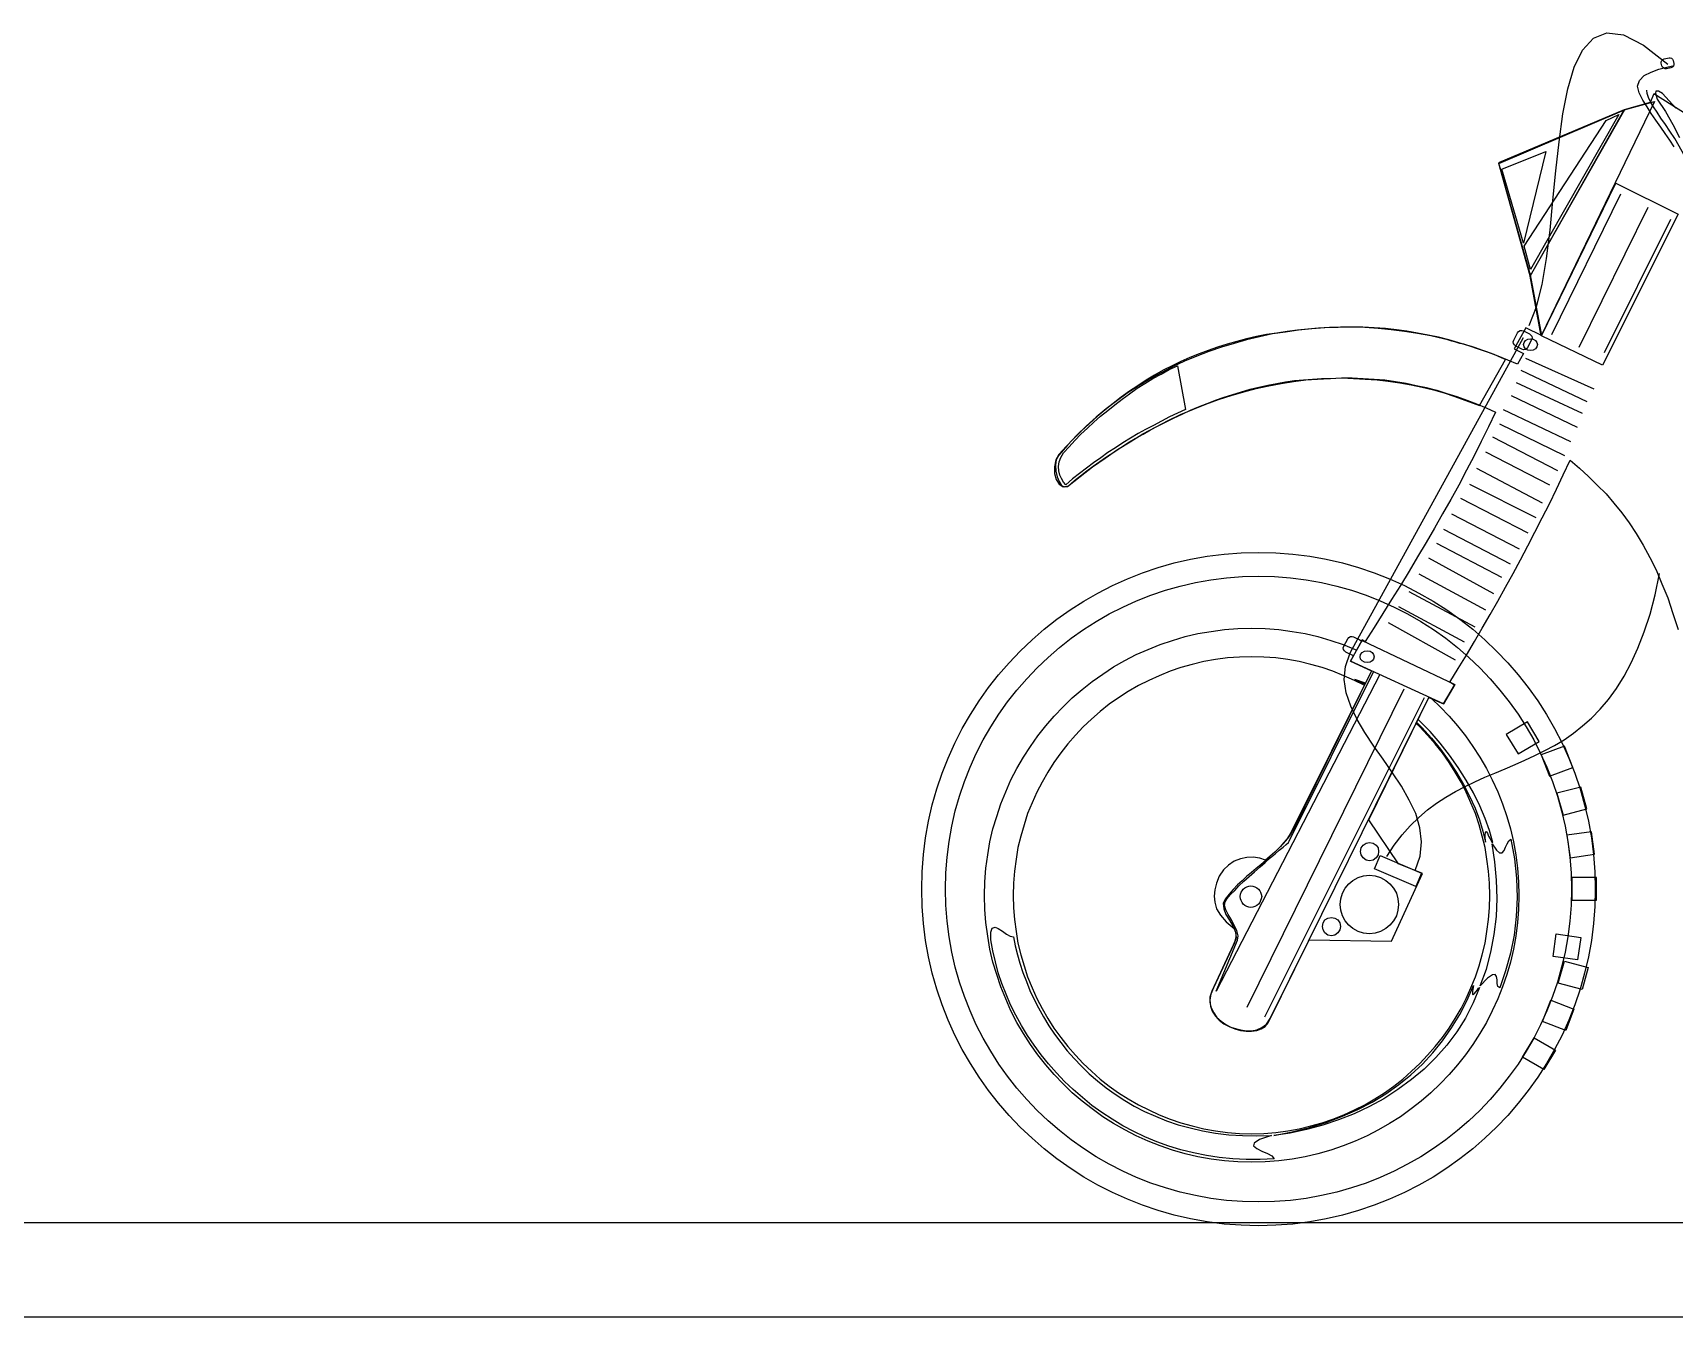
# Model space of a CAD drawing. Extents: x 500 to 638, y 181 to 267.
# Drawn here: x 606.152 to 607.885, y 209.438 to 210.794 of the extents above; entities that cross this region are included whole.
import ezdxf

# ---------------------------------------------------------------- set-up
doc = ezdxf.new("R2010")
doc.units = 0
doc.header["$LTSCALE"] = 7
doc.layers.get('0').update_dxf_attribs({"linetype": 'CONTINUOUS'})
doc.layers.add('ACESSÓRIO', color=2, linetype='CONTINUOUS')
doc.layers.add('ALVENARIA', color=7, linetype='CONTINUOUS')

# ---------------------------------------------------------------- blocks, each defined once
blk = doc.blocks.new('AEMoto')
at = {"linetype": 'Continuous'}
for points in [[(10.2858, 3.9294), (10.2936, 3.9491), (10.2997, 3.9728), (10.3042, 4.0003), (10.3079, 4.0302), (10.3109, 4.0615), (10.314, 4.093), (10.3174, 4.1236), (10.3215, 4.1531), (10.3266, 4.1796), (10.3333, 4.2023), (10.3422, 4.2203), (10.3537, 4.2329), (10.368, 4.2387), (10.3853, 4.2366), (10.4067, 4.2258), (10.4321, 4.2054)], [(10.4406, 4.1592), (10.4267, 4.1745), (10.4223, 4.1772), (10.4196, 4.1772), (10.4192, 4.1748), (10.4209, 4.1687), (10.4298, 4.1555), (10.4376, 4.1419), (10.4447, 4.128)], [(10.4389, 4.1181), (10.4342, 4.1253), (10.4294, 4.1324), (10.4247, 4.1392), (10.4196, 4.1463), (10.4148, 4.1534), (10.4104, 4.1606), (10.406, 4.1677), (10.4019, 4.1752), (10.4002, 4.1823), (10.4023, 4.1884), (10.4073, 4.1935), (10.4145, 4.1972), (10.4226, 4.2003), (10.4311, 4.2023), (10.4389, 4.204)], [(10.4284, 4.2112), (10.4335, 4.2122), (10.4349, 4.2122), (10.4362, 4.2118), (10.4372, 4.2108), (10.4379, 4.2095), (10.4386, 4.2064), (10.4386, 4.2047), (10.4383, 4.2034), (10.4372, 4.2023), (10.4355, 4.2017), (10.4308, 4.2006), (10.4294, 4.2006), (10.4281, 4.2013), (10.4267, 4.2023), (10.426, 4.2037), (10.4253, 4.2067), (10.4253, 4.2081), (10.426, 4.2095), (10.427, 4.2105), (10.4284, 4.2112)], [(10.4651, 4.0591), (10.4634, 4.0703), (10.4607, 4.0808), (10.4576, 4.091), (10.4535, 4.1008), (10.4491, 4.11), (10.4444, 4.1188), (10.4396, 4.127), (10.4345, 4.1348), (10.4298, 4.1419), (10.425, 4.1487), (10.4209, 4.1548), (10.4172, 4.1606), (10.4138, 4.1657), (10.4118, 4.1704), (10.4104, 4.1745), (10.4101, 4.1782)], [(10.4135, 4.165), (10.386, 4.1572), (10.2536, 4.1012), (10.2868, 3.983), (10.2987, 3.9189), (10.2824, 3.927), (10.2699, 3.9049), (10.2797, 3.8999), (10.2736, 3.8886), (10.2634, 3.8931), (10.2532, 3.8971), (10.243, 3.9009), (10.2325, 3.9046), (10.2223, 3.908), (10.2115, 3.9114), (10.2009, 3.9144), (10.1901, 3.9172), (10.1792, 3.9195), (10.168, 3.9216), (10.1568, 3.9236), (10.1456, 3.925), (10.1341, 3.9263), (10.1222, 3.927), (10.1103, 3.9277), (10.0984, 3.9277), (10.0865, 3.9277), (10.075, 3.9274), (10.0635, 3.9267), (10.0523, 3.9257), (10.0411, 3.9246), (10.0302, 3.9233), (10.0193, 3.9216), (10.0085, 3.9199), (9.9979, 3.9178), (9.9874, 3.9155), (9.9772, 3.9128), (9.967, 3.9097), (9.9569, 3.9066), (9.947, 3.9033), (9.9375, 3.8995), (9.9277, 3.8958), (9.9182, 3.8914), (9.909, 3.887), (9.8995, 3.8822), (9.8903, 3.8771), (9.8815, 3.8717), (9.8727, 3.8659), (9.8638, 3.8601), (9.855, 3.8537), (9.8465, 3.8472), (9.838, 3.8404), (9.8296, 3.8333), (9.8214, 3.8258), (9.8133, 3.8184), (9.8051, 3.8102), (9.797, 3.8017), (9.7892, 3.7933), (9.7861, 3.7875), (9.7847, 3.7804), (9.7847, 3.7732), (9.7864, 3.7668), (9.7895, 3.762), (9.7939, 3.7593), (9.7993, 3.7603), (9.8058, 3.7658), (9.8122, 3.7709), (9.8187, 3.7759), (9.8255, 3.781), (9.8326, 3.7858), (9.8397, 3.7909), (9.8472, 3.7956), (9.8547, 3.8007), (9.8621, 3.8055), (9.8699, 3.8102), (9.8781, 3.8146), (9.8859, 3.8194), (9.8941, 3.8235), (9.9025, 3.8279), (9.911, 3.832), (9.9195, 3.836), (9.9283, 3.8401), (9.9368, 3.8438), (9.9457, 3.8472), (9.9548, 3.8506), (9.9637, 3.8537), (9.9728, 3.8567), (9.982, 3.8595), (9.9912, 3.8622), (10.0003, 3.8645), (10.0098, 3.8666), (10.0193, 3.8683), (10.0285, 3.87), (10.038, 3.8713), (10.0475, 3.8723), (10.057, 3.873), (10.0665, 3.8737), (10.076, 3.8737), (10.0876, 3.8741), (10.0991, 3.8741), (10.1106, 3.8737), (10.1222, 3.873), (10.1334, 3.872), (10.1446, 3.8703), (10.1558, 3.8686), (10.1667, 3.8662), (10.1775, 3.8639), (10.1884, 3.8612), (10.1989, 3.8578), (10.2094, 3.8544), (10.22, 3.8506), (10.2301, 3.8469), (10.2403, 3.8425), (10.2502, 3.8381), (10.243, 3.8224), (10.2352, 3.8072), (10.2278, 3.7919), (10.2196, 3.7766), (10.2115, 3.761), (10.203, 3.7457), (10.1945, 3.7308), (10.186, 3.7155), (10.1772, 3.7002), (10.168, 3.6853), (10.1592, 3.67), (10.15, 3.6551), (10.1405, 3.6401), (10.1314, 3.6252), (10.1222, 3.6106), (10.1127, 3.5957), (10.1096, 3.5974), (10.0971, 3.575), (10.1195, 3.5648), (10.0349, 3.395), (10.0326, 3.391), (10.0299, 3.3869), (10.0264, 3.3832), (10.0234, 3.3794), (10.0197, 3.3757), (10.0156, 3.372), (10.0119, 3.3686), (10.0074, 3.3648), (10.0013, 3.3669), (9.9945, 3.3679), (9.9878, 3.3675), (9.981, 3.3662), (9.9745, 3.3638), (9.9684, 3.3597), (9.963, 3.3546), (9.9586, 3.3479), (9.9558, 3.3407), (9.9538, 3.3336), (9.9531, 3.3268), (9.9538, 3.3204), (9.9558, 3.3136), (9.9599, 3.3068), (9.966, 3.2996), (9.9742, 3.2925), (9.9762, 3.2878), (9.9762, 3.2833), (9.9749, 3.2793), (9.9732, 3.2749), (9.9507, 3.2263), (9.9487, 3.2202), (9.9487, 3.2144), (9.9501, 3.2087), (9.9528, 3.2036), (9.9562, 3.1988), (9.9606, 3.1947), (9.9657, 3.1914), (9.9708, 3.1886), (9.9759, 3.1869), (9.9813, 3.1856), (9.9871, 3.1846), (9.9928, 3.1846), (9.9983, 3.1856), (10.0037, 3.188), (10.0085, 3.1917), (10.0122, 3.1975), (10.0536, 3.2806), (10.1405, 3.2793), (10.1731, 3.3509), (10.148, 3.3608), (10.1164, 3.4073), (10.1799, 3.5366), (10.1955, 3.5298), (10.2071, 3.5498), (10.202, 3.5529), (10.2108, 3.5672), (10.2196, 3.5814), (10.2281, 3.5957), (10.2363, 3.6099), (10.2447, 3.6242), (10.2529, 3.6385), (10.261, 3.6531), (10.2688, 3.6676), (10.2767, 3.6819), (10.2845, 3.6968), (10.2919, 3.7114), (10.2997, 3.7264), (10.3072, 3.7413), (10.3147, 3.7566), (10.3218, 3.7719), (10.3293, 3.7872), (10.3391, 3.7787), (10.3486, 3.7702), (10.3578, 3.761), (10.367, 3.7518), (10.3754, 3.742), (10.3836, 3.7318), (10.3914, 3.721), (10.3989, 3.7097), (10.4063, 3.6975), (10.4131, 3.6846), (10.4199, 3.6714), (10.426, 3.6568), (10.4321, 3.6418), (10.4376, 3.6255), (10.443, 3.6086)], [(10.5136, 4.1137), (10.4175, 4.1742), (10.4135, 4.165)], [(10.2984, 3.9185), (10.2868, 3.9817), (10.3863, 4.1572), (10.4182, 4.166), (10.2984, 3.9185)], [(10.3866, 4.1575), (10.2868, 3.982), (10.2539, 4.1008), (10.3866, 4.1575)], [(10.2807, 4.0132), (10.3673, 4.146), (10.3805, 4.1524), (10.2872, 3.9888), (10.2807, 4.0132)], [(10.257, 4.0947), (10.3035, 4.1134), (10.2797, 4.0166), (10.257, 4.0947)], [(10.2987, 3.9185), (10.3775, 4.0798), (10.4433, 4.0472), (10.3632, 3.8876), (10.2987, 3.9185)], [(10.3099, 3.9202), (10.3826, 4.0686)], [(10.3388, 3.9066), (10.4114, 4.0547)], [(10.3653, 3.9012), (10.4355, 4.0418)], [(10.2074, 3.8547), (10.2335, 3.8449), (10.2607, 3.8937), (10.2566, 3.8954), (10.2529, 3.8971), (10.2488, 3.8988), (10.2451, 3.9002), (10.241, 3.9019), (10.2369, 3.9033), (10.2329, 3.9046), (10.2291, 3.906), (10.225, 3.9073), (10.221, 3.9083), (10.2169, 3.9097), (10.2125, 3.9107), (10.2084, 3.9121), (10.2043, 3.9131), (10.1999, 3.9144), (10.1955, 3.9155), (10.1819, 3.9185), (10.168, 3.9212), (10.1541, 3.9233), (10.1402, 3.925), (10.1263, 3.9263), (10.1123, 3.9274), (10.0981, 3.9277), (10.0842, 3.9274), (10.0702, 3.927), (10.0563, 3.926), (10.0424, 3.9246), (10.0285, 3.9226), (10.0149, 3.9206), (10.001, 3.9175), (9.9874, 3.9144), (9.9742, 3.9107), (9.9609, 3.9066), (9.9477, 3.9022), (9.9348, 3.8971), (9.9219, 3.8917), (9.9093, 3.8859), (9.8971, 3.8795), (9.8849, 3.873), (9.873, 3.8656), (9.8615, 3.8581), (9.8503, 3.8499), (9.8391, 3.8415), (9.8285, 3.8326), (9.818, 3.8231), (9.8082, 3.8136), (9.7983, 3.8031), (9.7892, 3.7926), (9.7864, 3.7878), (9.7858, 3.782), (9.7861, 3.7756), (9.7875, 3.7698), (9.7895, 3.7647), (9.7922, 3.7607), (9.7953, 3.759), (9.7983, 3.7596), (9.8116, 3.7702), (9.8248, 3.7804), (9.838, 3.7895), (9.8513, 3.7987), (9.8645, 3.8068), (9.8778, 3.815), (9.8913, 3.8221), (9.9046, 3.8292), (9.9178, 3.8354), (9.9314, 3.8411), (9.9446, 3.8466), (9.9579, 3.8513), (9.9711, 3.8557), (9.9844, 3.8595), (9.9976, 3.8629), (10.0108, 3.8659), (10.0241, 3.8683), (10.037, 3.8703), (10.0499, 3.872), (10.0624, 3.873), (10.0753, 3.8737), (10.0879, 3.8741), (10.1005, 3.8737), (10.1127, 3.873), (10.1252, 3.872), (10.1371, 3.8707), (10.1493, 3.869), (10.1612, 3.8669), (10.1728, 3.8645), (10.1847, 3.8615), (10.1962, 3.8584), (10.2074, 3.8547)], [(10.1656, 3.354), (10.1707, 3.3692), (10.1721, 3.3842), (10.1704, 3.3991), (10.166, 3.4141), (10.1592, 3.4283), (10.151, 3.4429), (10.1415, 3.4572), (10.1317, 3.4714), (10.1219, 3.4853), (10.1123, 3.4996), (10.1042, 3.5135), (10.0974, 3.5274), (10.0926, 3.5414), (10.0906, 3.5556), (10.092, 3.5695), (10.0967, 3.5838), (10.2797, 3.9168)], [(10.2797, 3.924), (10.2862, 3.9206), (10.2875, 3.9195), (10.2885, 3.9182), (10.2889, 3.9161), (10.2882, 3.9144), (10.2841, 3.9063), (10.2831, 3.9049), (10.2818, 3.9043), (10.2797, 3.9039), (10.278, 3.9046), (10.2716, 3.9077), (10.2702, 3.909), (10.2692, 3.9104), (10.2688, 3.9124), (10.2695, 3.9141), (10.2736, 3.9219), (10.2746, 3.9233), (10.2763, 3.9243), (10.278, 3.9243), (10.2797, 3.924)], [(10.2872, 3.9155), (10.2902, 3.9151), (10.2926, 3.9138), (10.294, 3.9117), (10.2946, 3.9094), (10.294, 3.907), (10.2926, 3.9049), (10.2902, 3.9036), (10.2872, 3.9033), (10.2845, 3.9036), (10.2821, 3.9049), (10.2804, 3.907), (10.2797, 3.9094), (10.2804, 3.9117), (10.2821, 3.9138), (10.2845, 3.9151), (10.2872, 3.9155)], [(9.7942, 3.795), (9.8, 3.8014), (9.8061, 3.8082), (9.8126, 3.8146), (9.8194, 3.8211), (9.8262, 3.8275), (9.8333, 3.8337), (9.8408, 3.8398), (9.8482, 3.8459), (9.856, 3.8516), (9.8638, 3.8574), (9.872, 3.8632), (9.8801, 3.8683), (9.8886, 3.8734), (9.8971, 3.8781), (9.9056, 3.8829), (9.9144, 3.887), (9.9229, 3.8408), (9.9144, 3.8371), (9.9059, 3.833), (9.8975, 3.8286), (9.8893, 3.8241), (9.8808, 3.8197), (9.873, 3.8153), (9.8649, 3.8106), (9.8567, 3.8055), (9.8489, 3.8004), (9.8411, 3.7953), (9.8336, 3.7899), (9.8258, 3.7844), (9.8183, 3.779), (9.8112, 3.7732), (9.8037, 3.7675), (9.7966, 3.7613), (9.7942, 3.7641), (9.7919, 3.7678), (9.7902, 3.7715), (9.7892, 3.7759), (9.7888, 3.7807), (9.7895, 3.7855), (9.7912, 3.7902), (9.7942, 3.795)], [(10.277, 3.8822), (10.3466, 3.8493)], [(10.2821, 3.8951), (10.3541, 3.8625)], [(10.2722, 3.8693), (10.3418, 3.8371)], [(10.2668, 3.8557), (10.3364, 3.8221)], [(10.2583, 3.8408), (10.3296, 3.8072)], [(10.2546, 3.8258), (10.3232, 3.7922)], [(10.2397, 3.796), (10.3072, 3.7613)], [(10.2471, 3.8119), (10.3157, 3.7763)], [(10.2301, 3.779), (10.2994, 3.7423)], [(10.2227, 3.762), (10.2929, 3.7267)], [(10.2135, 3.7471), (10.2845, 3.7104)], [(10.204, 3.7305), (10.2753, 3.6938)], [(10.1955, 3.7145), (10.2658, 3.6778)], [(10.1881, 3.6996), (10.2566, 3.6636)], [(10.1796, 3.6843), (10.2481, 3.6466)], [(10.1354, 3.3686), (10.1432, 3.3808), (10.1517, 3.3916), (10.1602, 3.4011), (10.1694, 3.41), (10.1785, 3.4181), (10.1881, 3.4249), (10.1979, 3.4314), (10.2081, 3.4375), (10.2183, 3.4426), (10.2284, 3.4477), (10.239, 3.4524), (10.2495, 3.4568), (10.2604, 3.4612), (10.2709, 3.466), (10.2814, 3.4704), (10.2919, 3.4755), (10.3025, 3.4806), (10.3126, 3.486), (10.3228, 3.4921), (10.3327, 3.4989), (10.3422, 3.5067), (10.3517, 3.5149), (10.3608, 3.5244), (10.3697, 3.5346), (10.3782, 3.5461), (10.386, 3.559), (10.3934, 3.5733), (10.4006, 3.5886), (10.4073, 3.6059), (10.4135, 3.6245), (10.4189, 3.6452), (10.4236, 3.6676)], [(10.1694, 3.6673), (10.2397, 3.6293)], [(10.1588, 3.6486), (10.2284, 3.6113)], [(10.1477, 3.6327), (10.2172, 3.5953)], [(10.183, 3.5352), (10.1918, 3.5268), (10.2013, 3.5169), (10.2101, 3.5067), (10.2186, 3.4962), (10.2264, 3.485), (10.2339, 3.4735), (10.2407, 3.4616), (10.2468, 3.4497), (10.2526, 3.4371), (10.2576, 3.4242), (10.2621, 3.411), (10.2661, 3.3978), (10.2692, 3.3842), (10.2716, 3.3703), (10.2736, 3.3563), (10.2746, 3.3421), (10.275, 3.3275), (10.2746, 3.3129), (10.2736, 3.299), (10.2716, 3.2847), (10.2692, 3.2708), (10.2661, 3.2572), (10.2621, 3.244), (10.2576, 3.2311), (10.2526, 3.2182), (10.2468, 3.2056), (10.2407, 3.1934), (10.2339, 3.1819), (10.2264, 3.1703), (10.2186, 3.1591), (10.2101, 3.1486), (10.2013, 3.1384), (10.1918, 3.1286), (10.1819, 3.1191), (10.1718, 3.1102), (10.1612, 3.1021), (10.15, 3.0939), (10.1385, 3.0868), (10.1266, 3.08), (10.1147, 3.0736), (10.1022, 3.0681), (10.0893, 3.063), (10.0764, 3.0586), (10.0628, 3.0546), (10.0492, 3.0515), (10.0356, 3.0491), (10.0214, 3.0471), (10.0071, 3.0461), (9.9928, 3.0457), (9.9782, 3.0461), (9.9643, 3.0471), (9.9501, 3.0491), (9.9361, 3.0515), (9.9226, 3.0546), (9.9093, 3.0586), (9.8961, 3.063), (9.8835, 3.0681), (9.871, 3.0736), (9.8588, 3.08), (9.8469, 3.0868), (9.8357, 3.0939), (9.8245, 3.1021), (9.8139, 3.1102), (9.8034, 3.1191), (9.7939, 3.1286), (9.7844, 3.1384), (9.7756, 3.1486), (9.7671, 3.1591), (9.7593, 3.1703), (9.7518, 3.1819), (9.745, 3.1934), (9.7386, 3.2056), (9.7331, 3.2182), (9.728, 3.2311), (9.7236, 3.244), (9.7196, 3.2572), (9.7165, 3.2708), (9.7141, 3.2847), (9.7121, 3.299), (9.7111, 3.3129), (9.7107, 3.3275), (9.7111, 3.3421), (9.7121, 3.3563), (9.7141, 3.3703), (9.7165, 3.3842), (9.7196, 3.3978), (9.7236, 3.411), (9.728, 3.4242), (9.7331, 3.4371), (9.7386, 3.4497), (9.745, 3.4616), (9.7518, 3.4735), (9.7593, 3.485), (9.7671, 3.4962), (9.7756, 3.5067), (9.7844, 3.5169), (9.7939, 3.5268), (9.8034, 3.5363), (9.8139, 3.5451), (9.8245, 3.5536), (9.8357, 3.5614), (9.8469, 3.5689), (9.8588, 3.5756), (9.871, 3.5821), (9.8835, 3.5875), (9.8961, 3.5926), (9.9093, 3.597), (9.9226, 3.6011), (9.9361, 3.6042), (9.9501, 3.6065), (9.9643, 3.6086), (9.9782, 3.6096), (9.9928, 3.6099), (10.0071, 3.6096), (10.0214, 3.6086), (10.0356, 3.6065), (10.0492, 3.6042), (10.0628, 3.6011), (10.0764, 3.597), (10.0893, 3.5926), (10.1022, 3.5875), (10.1039, 3.5869), (10.1039, 3.5872)], [(10.1371, 3.6157), (10.2077, 3.5763)], [(10.1005, 3.5807), (10.0988, 3.5814), (10.0923, 3.5845), (10.091, 3.5858), (10.0899, 3.5872), (10.0896, 3.5892), (10.0903, 3.5909), (10.0943, 3.5987), (10.0954, 3.6001), (10.0971, 3.6011), (10.0988, 3.6011), (10.1005, 3.6008), (10.1069, 3.5974), (10.1083, 3.5964), (10.1089, 3.5953), (10.1089, 3.5957)], [(10.1096, 3.597), (10.2074, 3.5502), (10.1955, 3.5298), (10.0971, 3.575), (10.1096, 3.597)], [(10.1117, 3.5495), (10.1015, 3.5546), (10.0903, 3.5597), (10.0787, 3.5644), (10.0672, 3.5682), (10.0553, 3.5716), (10.0431, 3.5746), (10.0309, 3.5767), (10.0183, 3.5784), (10.0057, 3.5794), (9.9928, 3.5797), (9.9799, 3.5794), (9.9674, 3.5784), (9.9548, 3.5767), (9.9423, 3.5746), (9.93, 3.5716), (9.9182, 3.5682), (9.9066, 3.5644), (9.8951, 3.5597), (9.8842, 3.5546), (9.8734, 3.5492), (9.8625, 3.5431), (9.8523, 3.5363), (9.8425, 3.5295), (9.833, 3.522), (9.8238, 3.5139), (9.815, 3.5057), (9.8068, 3.4969), (9.7987, 3.4877), (9.7912, 3.4782), (9.7841, 3.468), (9.7776, 3.4578), (9.7715, 3.4473), (9.7661, 3.4365), (9.761, 3.4253), (9.7562, 3.4141), (9.7525, 3.4022), (9.7491, 3.3903), (9.746, 3.3781), (9.744, 3.3658), (9.7423, 3.3533), (9.7413, 3.3404), (9.741, 3.3275), (9.7413, 3.3146), (9.7423, 3.302), (9.744, 3.2895), (9.746, 3.2772), (9.7491, 3.265), (9.7525, 3.2531), (9.7562, 3.2416), (9.761, 3.2301), (9.7661, 3.2188), (9.7715, 3.208), (9.7776, 3.1975), (9.7841, 3.1873), (9.7912, 3.1774), (9.7987, 3.1679), (9.8068, 3.1588), (9.815, 3.1499), (9.8238, 3.1418), (9.833, 3.1336), (9.8425, 3.1262), (9.8523, 3.1191), (9.8625, 3.1126), (9.8734, 3.1065), (9.8842, 3.1011), (9.8951, 3.096), (9.9066, 3.0912), (9.9182, 3.0875), (9.93, 3.0841), (9.9423, 3.081), (9.9548, 3.079), (9.9674, 3.0773), (9.9799, 3.0763), (9.9928, 3.0759), (10.0057, 3.0763), (10.0183, 3.0773), (10.0309, 3.079), (10.0431, 3.081), (10.0553, 3.0841), (10.0672, 3.0875), (10.0787, 3.0912), (10.0903, 3.096), (10.1015, 3.1011), (10.1123, 3.1065), (10.1229, 3.1126), (10.1331, 3.1191), (10.1429, 3.1262), (10.1524, 3.1336), (10.1616, 3.1418), (10.1704, 3.1499), (10.1785, 3.1588), (10.1867, 3.1679), (10.1942, 3.1774), (10.2013, 3.1873), (10.2077, 3.1975), (10.2139, 3.208), (10.2193, 3.2188), (10.2244, 3.2301), (10.2291, 3.2416), (10.2329, 3.2531), (10.2363, 3.265), (10.2393, 3.2772), (10.2413, 3.2895), (10.243, 3.302), (10.2441, 3.3146), (10.2444, 3.3275), (10.2441, 3.3404), (10.243, 3.3533), (10.2413, 3.3658), (10.2393, 3.3781), (10.2363, 3.3903), (10.2329, 3.4022), (10.2291, 3.4141), (10.2244, 3.4253), (10.2193, 3.4365), (10.2139, 3.4473), (10.2077, 3.4578), (10.2013, 3.468), (10.1942, 3.4782), (10.1867, 3.4877), (10.1785, 3.4969), (10.1704, 3.5057), (10.1663, 3.5094), (10.1663, 3.5091)], [(10.1147, 3.5858), (10.1178, 3.5855), (10.1202, 3.5841), (10.1215, 3.5821), (10.1222, 3.5797), (10.1215, 3.5773), (10.1202, 3.5753), (10.1178, 3.5739), (10.1147, 3.5736), (10.112, 3.5739), (10.1096, 3.5753), (10.1079, 3.5773), (10.1073, 3.5797), (10.1079, 3.5821), (10.1096, 3.5841), (10.112, 3.5855), (10.1147, 3.5858)], [(10.1195, 3.5648), (10.037, 3.3974), (10.0339, 3.392), (10.0302, 3.3872), (10.0261, 3.3825), (10.022, 3.3777), (10.0173, 3.3733), (10.0125, 3.3689), (10.0078, 3.3645), (10.0027, 3.3604), (9.9976, 3.356), (9.9925, 3.3519), (9.9874, 3.3475), (9.9827, 3.3431), (9.9779, 3.3387), (9.9732, 3.3339), (9.9691, 3.3288), (9.965, 3.3238), (9.9626, 3.319), (9.9633, 3.3136), (9.9657, 3.3075), (9.9694, 3.3013), (9.9732, 3.2949), (9.9759, 3.2888), (9.9765, 3.2827), (9.9742, 3.2769), (9.9524, 3.2301), (9.9497, 3.2233), (9.9487, 3.2168), (9.9494, 3.2107), (9.9511, 3.2053), (9.9545, 3.2002), (9.9586, 3.1958), (9.9633, 3.192), (9.9691, 3.189), (9.9749, 3.1866), (9.981, 3.1849), (9.9871, 3.1842), (9.9928, 3.1842), (9.9983, 3.1849), (10.003, 3.1866), (10.0071, 3.1893), (10.0102, 3.193), (10.1802, 3.5373), (10.1802, 3.5369)], [(10.128, 3.5611), (9.9552, 3.2263), (9.9779, 3.2803), (9.9786, 3.285), (9.9772, 3.2905), (9.9745, 3.2959), (9.9715, 3.3017), (9.9681, 3.3075), (9.9657, 3.3125), (9.9643, 3.317), (9.9647, 3.3207), (9.967, 3.3244), (9.9704, 3.3285), (9.9749, 3.3329), (9.9793, 3.3377), (9.9847, 3.3428), (9.9901, 3.3475), (9.9959, 3.3526), (10.0017, 3.3577), (10.0071, 3.3625), (10.0125, 3.3672), (10.0176, 3.3716), (10.022, 3.3753), (10.0261, 3.3787), (10.0292, 3.3815), (10.0316, 3.3835), (10.0326, 3.3849), (10.1215, 3.5638), (10.1215, 3.5638)], [(10.113, 3.5519), (10.1018, 3.5556), (10.1123, 3.5509), (10.1123, 3.5505), (10.113, 3.5519)], [(9.9881, 3.2097), (10.1538, 3.5458)], [(10.0068, 3.1992), (10.1755, 3.5366)], [(10.167, 3.5105), (10.1724, 3.505), (10.1826, 3.4938), (10.1921, 3.4819), (10.2009, 3.4697), (10.2091, 3.4575), (10.2166, 3.4449), (10.223, 3.4324), (10.2288, 3.4198), (10.2335, 3.4076), (10.2369, 3.3954), (10.2397, 3.3838), (10.2393, 3.391), (10.2397, 3.3944), (10.2403, 3.395), (10.2417, 3.3933), (10.243, 3.3903), (10.2447, 3.3872), (10.2461, 3.3845), (10.2475, 3.3835), (10.2441, 3.3961), (10.2393, 3.409), (10.2339, 3.4222), (10.2271, 3.4358), (10.2193, 3.4494), (10.2108, 3.4626), (10.2016, 3.4758), (10.1918, 3.4884), (10.1813, 3.5006), (10.1704, 3.5118), (10.1687, 3.5135), (10.1687, 3.5139), (10.167, 3.5105)], [(10.284, 3.511), (10.2616, 3.4977), (10.2741, 3.477), (10.2965, 3.4903), (10.284, 3.511)], [(10.323, 3.4852), (10.2986, 3.476), (10.3074, 3.4536), (10.3318, 3.4628), (10.323, 3.4852)], [(10.3403, 3.4421), (10.3152, 3.4356), (10.3216, 3.4122), (10.3468, 3.419), (10.3403, 3.4421)], [(10.1174, 3.3835), (10.1212, 3.3828), (10.1242, 3.3808), (10.1263, 3.3777), (10.1269, 3.374), (10.1263, 3.3703), (10.1242, 3.3672), (10.1212, 3.3648), (10.1174, 3.3642), (10.1137, 3.3648), (10.1106, 3.3672), (10.1086, 3.3703), (10.1079, 3.374), (10.1086, 3.3777), (10.1106, 3.3808), (10.1137, 3.3828), (10.1174, 3.3835)], [(10.2342, 3.2321), (10.2407, 3.2497), (10.2454, 3.2677), (10.2488, 3.2864), (10.2512, 3.3054), (10.2519, 3.3244), (10.2512, 3.3438), (10.2495, 3.3631), (10.2468, 3.3821), (10.2512, 3.3753), (10.2546, 3.3726), (10.2573, 3.3726), (10.2593, 3.375), (10.261, 3.3784), (10.2627, 3.3821), (10.2644, 3.3852), (10.2665, 3.3869), (10.2705, 3.3662), (10.2726, 3.3458), (10.2733, 3.3254), (10.2722, 3.3054), (10.2699, 3.2857), (10.2661, 3.2667), (10.261, 3.2481), (10.2549, 3.2301), (10.2529, 3.2314), (10.2522, 3.2345), (10.2519, 3.2385), (10.2512, 3.2419), (10.2498, 3.244), (10.2471, 3.2436), (10.242, 3.2402), (10.2342, 3.2321)], [(10.3515, 3.3949), (10.3257, 3.3912), (10.3291, 3.3674), (10.3549, 3.3711), (10.3515, 3.3949)], [(10.1286, 3.3699), (10.1721, 3.3512), (10.166, 3.337), (10.1225, 3.3557), (10.1286, 3.3699)], [(10.1171, 3.3489), (10.1232, 3.3482), (10.129, 3.3465), (10.1344, 3.3434), (10.1388, 3.3397), (10.1426, 3.3353), (10.1456, 3.3299), (10.1473, 3.3241), (10.148, 3.318), (10.1473, 3.3119), (10.1456, 3.3061), (10.1426, 3.3007), (10.1388, 3.2963), (10.1344, 3.2925), (10.129, 3.2895), (10.1232, 3.2878), (10.1171, 3.2871), (10.111, 3.2878), (10.1052, 3.2895), (10.0998, 3.2925), (10.0954, 3.2963), (10.0916, 3.3007), (10.0886, 3.3061), (10.0869, 3.3119), (10.0862, 3.318), (10.0869, 3.3241), (10.0886, 3.3299), (10.0916, 3.3353), (10.0954, 3.3397), (10.0998, 3.3434), (10.1052, 3.3465), (10.111, 3.3482), (10.1171, 3.3489)], [(10.357, 3.3467), (10.3308, 3.3467), (10.3308, 3.3226), (10.357, 3.3226), (10.357, 3.3467)], [(9.9918, 3.3377), (9.9942, 3.3373), (9.9962, 3.3367), (9.9983, 3.3356), (10, 3.3343), (10.0013, 3.3326), (10.0023, 3.3309), (10.003, 3.3288), (10.0034, 3.3265), (10.003, 3.3241), (10.0023, 3.3221), (10.0013, 3.32), (10, 3.3183), (9.9983, 3.317), (9.9962, 3.3159), (9.9942, 3.3153), (9.9918, 3.3149), (9.9898, 3.3153), (9.9878, 3.3159), (9.9857, 3.317), (9.984, 3.3183), (9.9827, 3.32), (9.9816, 3.3221), (9.981, 3.3241), (9.9806, 3.3265), (9.981, 3.3288), (9.9816, 3.3309), (9.9827, 3.3326), (9.984, 3.3343), (9.9857, 3.3356), (9.9878, 3.3367), (9.9898, 3.3373), (9.9918, 3.3377)], [(9.7175, 3.2806), (9.7175, 3.2888), (9.7189, 3.2929), (9.7219, 3.2939), (9.7253, 3.2925), (9.7297, 3.2898), (9.7338, 3.2867), (9.7379, 3.2844), (9.7413, 3.2837), (9.743, 3.2745), (9.7454, 3.265), (9.7481, 3.2559), (9.7511, 3.2463), (9.7549, 3.2368), (9.7586, 3.2273), (9.763, 3.2178), (9.7678, 3.2087), (9.7729, 3.1992), (9.7786, 3.19), (9.7847, 3.1812), (9.7912, 3.1724), (9.798, 3.1635), (9.8055, 3.1554), (9.8133, 3.1472), (9.8214, 3.1391), (9.8299, 3.1316), (9.8391, 3.1245), (9.8486, 3.1177), (9.8588, 3.1109), (9.8689, 3.1051), (9.8798, 3.0994), (9.8913, 3.0943), (9.9029, 3.0895), (9.9151, 3.0854), (9.928, 3.0821), (9.9409, 3.079), (9.9545, 3.0766), (9.9687, 3.0749), (9.983, 3.0739), (9.9983, 3.0736), (10.0136, 3.0739), (10.001, 3.0698), (9.9956, 3.0661), (9.9949, 3.063), (9.9983, 3.0603), (10.0037, 3.0576), (10.0095, 3.0549), (10.0142, 3.0525), (10.0166, 3.0495), (10.0017, 3.0488), (9.9871, 3.0488), (9.9728, 3.0495), (9.9586, 3.0508), (9.945, 3.0529), (9.9314, 3.0556), (9.9182, 3.059), (9.9053, 3.0627), (9.8927, 3.0674), (9.8801, 3.0726), (9.8683, 3.0783), (9.8567, 3.0844), (9.8455, 3.0912), (9.8346, 3.0983), (9.8241, 3.1058), (9.8143, 3.114), (9.8044, 3.1225), (9.7953, 3.1309), (9.7868, 3.1401), (9.7783, 3.1496), (9.7705, 3.1594), (9.763, 3.1696), (9.7562, 3.1798), (9.7498, 3.1903), (9.7437, 3.2012), (9.7382, 3.2121), (9.7335, 3.2233), (9.7291, 3.2345), (9.7253, 3.246), (9.7223, 3.2576), (9.7196, 3.2691), (9.7175, 3.2806)], [(10.077, 3.3044), (10.0808, 3.3037), (10.0838, 3.3017), (10.0859, 3.2986), (10.0865, 3.2949), (10.0859, 3.2912), (10.0838, 3.2881), (10.0808, 3.2857), (10.077, 3.285), (10.0733, 3.2857), (10.0702, 3.2881), (10.0682, 3.2912), (10.0675, 3.2949), (10.0682, 3.2986), (10.0702, 3.3017), (10.0733, 3.3037), (10.077, 3.3044)], [(10.3369, 3.2594), (10.3111, 3.2632), (10.3145, 3.2869), (10.3403, 3.2832), (10.3369, 3.2594)], [(10.3417, 3.2282), (10.3166, 3.235), (10.323, 3.2581), (10.3481, 3.2513), (10.3417, 3.2282)], [(10.0163, 3.0742), (10.0356, 3.078), (10.054, 3.0824), (10.0716, 3.0878), (10.0886, 3.0943), (10.1049, 3.1014), (10.1202, 3.1092), (10.1344, 3.118), (10.1483, 3.1279), (10.1609, 3.1381), (10.1731, 3.1493), (10.184, 3.1615), (10.1945, 3.174), (10.204, 3.1876), (10.2125, 3.2019), (10.2203, 3.2168), (10.2271, 3.2324), (10.2261, 3.2263), (10.2261, 3.2233), (10.2267, 3.2226), (10.2281, 3.2239), (10.2295, 3.2256), (10.2312, 3.228), (10.2325, 3.2297), (10.2335, 3.2304), (10.2267, 3.2141), (10.2186, 3.1981), (10.2094, 3.1835), (10.1989, 3.1696), (10.1874, 3.1564), (10.1748, 3.1442), (10.1616, 3.133), (10.1473, 3.1225), (10.1324, 3.1129), (10.1171, 3.1045), (10.1011, 3.097), (10.0845, 3.0905), (10.0679, 3.0848), (10.0509, 3.0804), (10.0336, 3.0766), (10.0163, 3.0742)], [(10.3244, 3.1851), (10.2999, 3.1946), (10.3088, 3.217), (10.3329, 3.2075), (10.3244, 3.1851)], [(10.3013, 3.1437), (10.2789, 3.1569), (10.2911, 3.1773), (10.3135, 3.1641), (10.3013, 3.1437)]]:
    blk.add_lwpolyline(points, dxfattribs=at)
for radius in [0.3556, 0.3305]:
    blk.add_circle((10, 3.3343), radius)

msp = doc.modelspace()

# ---------------------------------------------------------------- linework, layer by layer
at = {"layer": 'ALVENARIA'}
msp.add_line((599.5305, 209.5377, -1.4713), (625.4492, 209.5377, -1.4713), dxfattribs=at)
at = {"layer": 'ALVENARIA', "elevation": -1.4713}
msp.add_lwpolyline([(599.5305, 209.5377), (625.4492, 209.5377), (625.4492, 209.4377), (599.5305, 209.4377)], close=True, dxfattribs=at)

# ---------------------------------------------------------------- block references
at = {"layer": 'ACESSÓRIO'}
msp.add_blockref('AEMoto', (597.4463, 206.5556, -2.9426), dxfattribs=at)

doc.saveas('drawing.dxf')
